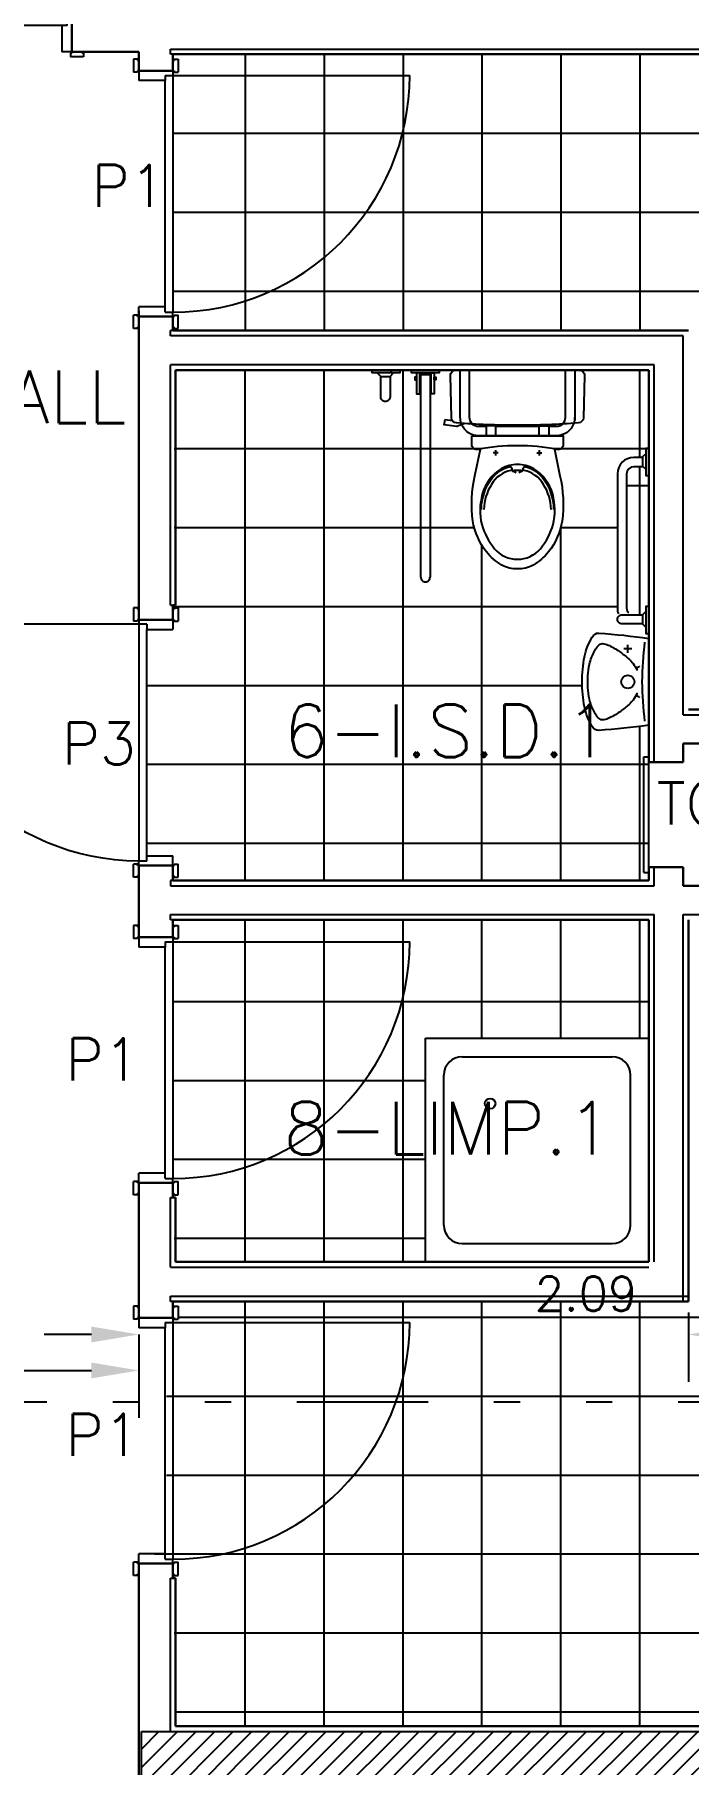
# Model space of a CAD drawing. Extents: x 19.8 to 90.6, y 5.5 to 74.
# Drawn here: x 75.67 to 78.16, y 58.79 to 65.36 of the extents above; entities that cross this region are included whole.
import ezdxf

# ---------------------------------------------------------------- set-up
doc = ezdxf.new("R2010")
doc.units = 0
doc.header["$MEASUREMENT"] = 0
for name, pattern in [('1st floor plan$0$Default', [0]), ('Default', [0]), ('Divide', [1.25, 0.5, -0.25, 0, -0.25, 0, -0.25]), ('Solid', [0])]:
    doc.linetypes.add(name, pattern=pattern)
doc.layers.get('DEFPOINTS').update_dxf_attribs({"linetype": 'Solid'})
for name, color, linetype in [('1st floor plan$0$2FIN', 7, 'Continuous'), ('1st floor plan$0$Equipment', 92, '1st floor plan$0$Default'), ('1st floor plan$0$ESTR', 92, 'Continuous'), ('1st floor plan$0$Hatch', 15, 'Continuous'), ('Dimensions (COTAS)', 212, 'Solid'), ('Sections Corte', 9, 'Solid'), ('Text O', 212, 'Default'), ('VAO', 132, 'Default'), ('Xref_Plan', 7, 'Continuous')]:
    doc.layers.add(name, color=color, linetype=linetype)
doc.layers.add('1st floor plan$0$Partitions', color=7, linetype='Continuous', lineweight=30)
doc.layers.add('PAVM', color=8, linetype='Continuous', plot=False)
doc.styles.add('Simplex', font='SIMPLEX.SHX')
doc.dimstyles.get("Standard").update_dxf_attribs({"dimtxt": 0.13, "dimasz": 0.18, "dimexe": 0.18, "dimexo": 0.0625, "dimgap": 0.09, "dimtad": 1, "dimtih": 1, "dimtoh": 1, "dimzin": 0, "dimdsep": 46, "dimtxsty": 'Simplex', "dimcen": 0.09, "dimadec": 0, "dimazin": 0, "dimtfac": 1, "dimtofl": 0, "dimtmove": 0, "dimatfit": 3, "dimfxl": 1, "dimtolj": 1, "dimtzin": 0, "dimarcsym": 0})

# ---------------------------------------------------------------- blocks, each defined once
blk = doc.blocks.new('P90-13')
at = {"color": 0}
for p, q in [((0, 0), (0, 0.9)), ((-0.0619, 0.005), (-0.0619, 0.02)), ((-0.0619, 0.02), (-0.0119, 0.02)), ((-0.0619, 0.005), (-0.0569, 0.005)), ((-0.0569, 0), (-0.0569, 0.005)), ((-0.0169, 0), (-0.0169, 0.005)), ((-0.0169, 0.005), (-0.0119, 0.005)), ((-0.0169, 0), (0, 0)), ((-0.0119, 0.005), (-0.0119, 0.02)), ((0, 0), (0.9, 0)), ((0, -0.03), (0, 0)), ((0.9619, 0.02), (0.9119, 0.02)), ((0.9119, 0.005), (0.9119, 0.02)), ((0.9169, 0.005), (0.9119, 0.005)), ((0.9169, 0), (0.9169, 0.005)), ((0.9619, 0.005), (0.9569, 0.005)), ((0.9569, 0), (0.9569, 0.005)), ((0.9619, 0.005), (0.9619, 0.02)), ((0, -0.03), (0.02, -0.03)), ((0.88, -0.03), (0.02, -0.03)), ((0.02, -0.03), (0.02, -0.13)), ((0.9, -0.03), (0.88, -0.03)), ((0.88, -0.03), (0.88, -0.13)), ((0.9169, 0), (0.9, 0)), ((0.9, -0.03), (0.9, 0)), ((-0.0569, -0.13), (-0.0569, -0.135)), ((-0.0169, -0.13), (-0.0169, -0.135)), ((-0.0169, -0.13), (0.02, -0.13)), ((0.9169, -0.13), (0.88, -0.13)), ((0.9169, -0.13), (0.9169, -0.135)), ((0.9569, -0.13), (0.9569, -0.135)), ((-0.0619, -0.135), (-0.0619, -0.15)), ((-0.0619, -0.135), (-0.0569, -0.135)), ((-0.0619, -0.15), (-0.0119, -0.15)), ((-0.0169, -0.135), (-0.0119, -0.135)), ((-0.0119, -0.135), (-0.0119, -0.15)), ((0.9169, -0.135), (0.9119, -0.135)), ((0.9119, -0.135), (0.9119, -0.15)), ((0.9619, -0.15), (0.9119, -0.15)), ((0.9619, -0.135), (0.9569, -0.135)), ((0.9619, -0.135), (0.9619, -0.15))]:
    blk.add_line(p, q, dxfattribs=at)
blk.add_arc((0, 0), 0.9, 360, 90, dxfattribs=at)
blk = doc.blocks.new('*D363')
at = {"layer": 'DEFPOINTS', "color": 0}
for p in [(78.1564, 60.5671), (76.0664, 60.484), (78.1564, 60.4212)]:
    blk.add_point(p, dxfattribs=at)
at = {"layer": 'Dimensions (COTAS)', "color": 0, "lineweight": -2}
for p, q in [((78.1564, 60.5046), (78.1564, 60.2412)), ((75.8864, 60.4212), (75.7064, 60.4212)), ((76.0664, 60.4215), (76.0664, 60.2412)), ((78.3364, 60.4212), (78.5164, 60.4212))]:
    blk.add_line(p, q, dxfattribs=at)
at = {"layer": 'Dimensions (COTAS)', "color": 0}
for points in [[(75.8864, 60.4512), (75.8864, 60.3912), (76.0664, 60.4212)], [(78.3364, 60.4512), (78.3364, 60.3912), (78.1564, 60.4212)]]:
    blk.add_solid(points, dxfattribs=at)
at = {"layer": 'Dimensions (COTAS)', "color": 0, "insert": (77.7669, 60.5762), "char_height": 0.13, "attachment_point": 5, "style": 'Simplex'}
blk.add_mtext('\\A1;2.09', dxfattribs=at)
blk = doc.blocks.new('*D370')
at = {"layer": 'DEFPOINTS', "color": 0}
for p in [(76.0664, 60.484), (74.7914, 60.2845), (76.0664, 60.2845)]:
    blk.add_point(p, dxfattribs=at)
at = {"layer": 'Dimensions (COTAS)', "color": 0, "lineweight": -2}
for p, q in [((74.7914, 60.347), (74.7914, 60.4645)), ((76.0664, 60.4215), (76.0664, 60.1045)), ((74.9714, 60.2845), (75.8864, 60.2845))]:
    blk.add_line(p, q, dxfattribs=at)
at = {"layer": 'Dimensions (COTAS)', "color": 0}
for points in [[(74.9714, 60.3145), (74.9714, 60.2545), (74.7914, 60.2845)], [(75.8864, 60.3145), (75.8864, 60.2545), (76.0664, 60.2845)]]:
    blk.add_solid(points, dxfattribs=at)
at = {"layer": 'Dimensions (COTAS)', "color": 0, "insert": (75.4289, 60.4395), "char_height": 0.13, "attachment_point": 5, "style": 'Simplex'}
blk.add_mtext('\\A1;1.28', dxfattribs=at)
blk = doc.blocks.new('*X414')
at = {"color": 0, "linetype": 'ByBlock'}
for p, q in [((-4.3644, 11.6162), (-3.8736, 12.107)), ((-4.3644, 11.6869), (-3.9443, 12.107)), ((-4.3644, 11.7576), (-4.015, 12.107)), ((-4.3644, 11.8283), (-4.0857, 12.107)), ((-4.3644, 11.8991), (-4.1565, 12.107)), ((-4.3644, 11.9698), (-4.2272, 12.107)), ((-4.3644, 12.0405), (-4.2979, 12.107)), ((-4.0529, 11.857), (-3.8029, 12.107)), ((-3.9822, 11.857), (-3.7322, 12.107)), ((-3.9115, 11.857), (-3.6615, 12.107)), ((-3.8408, 11.857), (-3.5908, 12.107)), ((-3.7701, 11.857), (-3.5201, 12.107)), ((-3.6993, 11.857), (-3.4493, 12.107)), ((-3.6286, 11.857), (-3.3786, 12.107)), ((-3.5579, 11.857), (-3.3079, 12.107)), ((-3.4872, 11.857), (-3.2372, 12.107)), ((-3.4165, 11.857), (-3.1665, 12.107)), ((-3.3458, 11.857), (-3.0958, 12.107)), ((-3.2751, 11.857), (-3.0251, 12.107)), ((-3.2044, 11.857), (-2.9544, 12.107)), ((-3.1337, 11.857), (-2.8837, 12.107)), ((-3.063, 11.857), (-2.813, 12.107)), ((-2.9922, 11.857), (-2.7422, 12.107)), ((-2.9215, 11.857), (-2.6715, 12.107)), ((-2.8508, 11.857), (-2.6008, 12.107)), ((-2.7801, 11.857), (-2.5301, 12.107)), ((-2.7094, 11.857), (-2.4594, 12.107)), ((-2.6387, 11.857), (-2.3887, 12.107)), ((-2.568, 11.857), (-2.318, 12.107)), ((-2.4973, 11.857), (-2.2473, 12.107)), ((-2.4266, 11.857), (-2.1766, 12.107)), ((-2.3558, 11.857), (-2.1058, 12.107)), ((-2.2851, 11.857), (-2.0351, 12.107)), ((-2.2144, 11.857), (-1.9644, 12.107)), ((-2.1437, 11.857), (-1.8937, 12.107)), ((-2.073, 11.857), (-1.823, 12.107)), ((-2.0023, 11.857), (-1.7523, 12.107)), ((-1.9316, 11.857), (-1.6816, 12.107)), ((-1.8609, 11.857), (-1.6109, 12.107)), ((-1.7902, 11.857), (-1.5402, 12.107)), ((-1.7195, 11.857), (-1.4695, 12.107)), ((-1.6487, 11.857), (-1.3987, 12.107)), ((-1.578, 11.857), (-1.328, 12.107)), ((-1.5073, 11.857), (-1.2573, 12.107)), ((-1.4366, 11.857), (-1.1866, 12.107)), ((-1.3659, 11.857), (-1.1159, 12.107)), ((-1.2952, 11.857), (-1.0452, 12.107)), ((-1.2245, 11.857), (-0.9745, 12.107)), ((-1.1538, 11.857), (-0.9038, 12.107)), ((-1.0831, 11.857), (-0.8331, 12.107)), ((-1.0123, 11.857), (-0.7623, 12.107)), ((-0.9416, 11.857), (-0.6916, 12.107)), ((-0.8709, 11.857), (-0.6209, 12.107)), ((-0.8002, 11.857), (-0.5502, 12.107)), ((-0.7295, 11.857), (-0.4795, 12.107)), ((-0.6588, 11.857), (-0.4088, 12.107)), ((-0.5881, 11.857), (-0.3381, 12.107)), ((-0.5174, 11.857), (-0.2674, 12.107)), ((-0.4467, 11.857), (-0.1967, 12.107)), ((-0.3759, 11.857), (-0.1259, 12.107)), ((-0.3052, 11.857), (-0.0552, 12.107)), ((-0.2345, 11.857), (0.0155, 12.107)), ((-0.1638, 11.857), (0.0862, 12.107)), ((-0.0931, 11.857), (0.1569, 12.107)), ((-0.0224, 11.857), (0.2276, 12.107)), ((0.0483, 11.857), (0.2983, 12.107)), ((0.119, 11.857), (0.369, 12.107)), ((0.1897, 11.857), (0.4397, 12.107)), ((0.2604, 11.857), (0.5104, 12.107)), ((0.3312, 11.857), (0.5812, 12.107)), ((0.4019, 11.857), (0.6519, 12.107)), ((0.4726, 11.857), (0.7226, 12.107)), ((0.5433, 11.857), (0.7933, 12.107)), ((0.614, 11.857), (0.864, 12.107)), ((0.6847, 11.857), (0.9347, 12.107)), ((0.7554, 11.857), (1.0054, 12.107)), ((0.8261, 11.857), (1.0761, 12.107)), ((0.8968, 11.857), (1.1356, 12.0958)), ((0.9676, 11.857), (1.1356, 12.025)), ((1.0383, 11.857), (1.1356, 11.9543)), ((1.109, 11.857), (1.1356, 11.8836)), ((-4.3644, 11.5455), (-4.1144, 11.7955)), ((-4.3644, 11.4748), (-4.1144, 11.7248)), ((-4.3644, 11.4041), (-4.1144, 11.6541)), ((-4.3644, 11.3334), (-4.1144, 11.5834)), ((-4.3644, 11.2627), (-4.1144, 11.5127)), ((-4.3644, 11.1919), (-4.1144, 11.4419)), ((-4.3644, 11.1212), (-4.1144, 11.3712)), ((-4.3644, 11.0505), (-4.1144, 11.3005)), ((-4.3644, 10.9798), (-4.1144, 11.2298)), ((-4.3644, 10.9091), (-4.1144, 11.1591)), ((-4.3644, 10.8384), (-4.1144, 11.0884)), ((-4.3644, 10.7677), (-4.1144, 11.0177)), ((-4.3644, 10.697), (-4.1144, 10.947)), ((-4.3644, 10.6263), (-4.1144, 10.8763)), ((-4.3644, 10.5555), (-4.1144, 10.8055)), ((-4.3644, 10.4848), (-4.1144, 10.7348)), ((-4.3615, 10.417), (-4.1144, 10.6641)), ((-4.2908, 10.417), (-4.1144, 10.5934)), ((-4.2201, 10.417), (-4.1144, 10.5227)), ((-4.1494, 10.417), (-4.1144, 10.452))]:
    blk.add_line(p, q, dxfattribs=at)
blk = doc.blocks.new('1st floor plan')
at = {"layer": '1st floor plan$0$2FIN'}
for p, q in [((76.1864, 65.3071), (81.5664, 65.3071)), ((76.1864, 65.2871), (76.1864, 65.3071)), ((76.1964, 65.2871), (76.1864, 65.2871)), ((76.1864, 64.2171), (76.1864, 64.2371)), ((76.1964, 64.2371), (76.1864, 64.2371)), ((78.1364, 64.2171), (76.1864, 64.2171)), ((78.1364, 62.7771), (78.1364, 64.2171)), ((76.1864, 63.1928), (76.1864, 64.1071)), ((78.0264, 64.1071), (76.1864, 64.1071)), ((78.0264, 62.5971), (78.0264, 64.1071)), ((76.1864, 63.1928), (76.1964, 63.1928)), ((78.1364, 62.7771), (81.5664, 62.7771)), ((76.1864, 62.1471), (76.1864, 62.1271)), ((76.1964, 62.1471), (76.1864, 62.1471)), ((78.0264, 62.1271), (78.0264, 62.1971)), ((76.1864, 62.1271), (78.0264, 62.1271)), ((76.1864, 62.0171), (78.0264, 62.0171)), ((76.1864, 61.9971), (76.1864, 62.0171)), ((78.0264, 60.6971), (78.0264, 62.0171)), ((78.1364, 62.0171), (81.5664, 62.0171)), ((78.1364, 60.5471), (78.1364, 62.0171)), ((76.1964, 61.9971), (76.1864, 61.9971)), ((76.1864, 60.9421), (76.1964, 60.9421)), ((76.1864, 60.6771), (76.1864, 60.9421)), ((76.1864, 60.6771), (78.0064, 60.6771)), ((76.1864, 60.5671), (78.1564, 60.5671)), ((76.1864, 60.5471), (76.1864, 60.5671)), ((76.1964, 60.5471), (76.1864, 60.5471)), ((76.1864, 58.9121), (76.1864, 59.4952)), ((76.1864, 59.4952), (76.1964, 59.4952))]:
    blk.add_line(p, q, dxfattribs=at)
at = {"layer": '1st floor plan$0$Equipment'}
for p, q in [((76.9734, 64.0759), (76.9866, 64.0627)), ((77.0216, 64.0627), (77.0348, 64.0759)), ((77.0264, 64.0759), (77.0264, 64.0871)), ((77.1389, 63.2996), (77.1389, 64.0704)), ((77.1389, 64.0704), (77.1739, 64.0704)), ((77.1739, 64.0704), (77.1739, 63.2996)), ((77.7239, 64.0871), (77.7239, 63.9369)), ((77.5889, 63.8721), (77.4238, 63.8721)), ((77.4234, 63.7821), (77.4234, 63.7621)), ((77.5894, 63.7821), (77.5894, 63.7621)), ((77.4334, 63.7721), (77.4134, 63.7721)), ((77.5794, 63.7721), (77.5994, 63.7721)), ((78.0064, 63.6471), (77.9213, 63.6471)), ((77.1564, 63.2821), (77.1564, 63.2821)), ((77.9952, 63.17), (77.982, 63.1569)), ((77.982, 63.1219), (77.9952, 63.1087)), ((77.941, 63.0271), (77.911, 63.0271)), ((77.926, 63.0121), (77.926, 63.0421)), ((78.0064, 63.0471), (78.006, 63.0471)), ((78.0064, 62.7471), (78.006, 62.7471)), ((77.1564, 60.6971), (77.1564, 61.5471)), ((77.1564, 61.5471), (78.0064, 61.5471)), ((77.2964, 61.4771), (77.8664, 61.4771)), ((77.2264, 60.8371), (77.2264, 61.4071)), ((77.9364, 60.8371), (77.9364, 61.4071)), ((77.2964, 60.7671), (77.8664, 60.7671))]:
    blk.add_line(p, q, dxfattribs=at)
for points in [[(77.0589, 64.0871), (77.0589, 64.0759), (76.9539, 64.0759), (76.9539, 64.0871)], [(77.2089, 64.0871), (77.2089, 64.0759), (77.1039, 64.0759), (77.1039, 64.0871)], [(77.1229, 64.0495), (77.1229, 64.0605), (77.1163, 64.0605), (77.1163, 64.0495)], [(77.135, 63.9968), (77.135, 64.0759), (77.1229, 64.0759), (77.1229, 63.9968)], [(77.1778, 63.9968), (77.1778, 64.0759), (77.1898, 64.0759), (77.1898, 63.9968)], [(77.1898, 64.0495), (77.1898, 64.0605), (77.1964, 64.0605), (77.1964, 64.0495)], [(77.4238, 63.8371), (77.4238, 63.8753), (77.3868, 63.8753), (77.3868, 63.8371)], [(77.5889, 63.8371), (77.5889, 63.8753), (77.6259, 63.8753), (77.6259, 63.8371)], [(78.0064, 63.6846), (77.9952, 63.6846), (77.9952, 63.7896), (78.0064, 63.7896)], [(78.0064, 63.0846), (77.9952, 63.0846), (77.9952, 63.1896), (78.0064, 63.1896)]]:
    blk.add_lwpolyline(points, close=True, dxfattribs=at)
for points in [[(77.0041, 63.967), (77.0041, 63.967, -0.414214), (76.9866, 63.9845), (76.9866, 64.0627), (77.0216, 64.0627), (77.0216, 63.9845, -0.414214)], [(77.2719, 64.0871), (77.7409, 64.0871, -0.421203), (77.7609, 64.0666), (77.7571, 63.9055, -0.384529), (77.7386, 63.886, -0.020097), (77.5064, 63.8771, -0.020097), (77.2741, 63.886, -0.384529), (77.2557, 63.9055), (77.2519, 64.0666, -0.421203)], [(77.3325, 63.8371), (77.6803, 63.8371), (77.6803, 63.8045, -0.472458), (77.6564, 63.7849, 0.097656), (77.3564, 63.7849, -0.472458), (77.3325, 63.8045)], [(77.5064, 63.3681, 0.221073), (77.5937, 63.4079, 0.102493), (77.6424, 63.5001, 0.121565), (77.6404, 63.6151, 0.187395), (77.5684, 63.7121, 0.126952), (77.5064, 63.7281, 0.126952), (77.4444, 63.7121, 0.187395), (77.3724, 63.6151, 0.121565), (77.3704, 63.5001, 0.102493), (77.419, 63.4079, 0.221073)], [(77.8863, 63.1394), (77.8863, 63.1394, -0.414214), (77.9038, 63.1569), (77.982, 63.1569), (77.982, 63.1219), (77.9038, 63.1219, -0.414214)], [(78.006, 63.0671), (78.006, 62.7371, -0.016849), (77.816, 62.7171, -0.301008), (77.791, 62.7321, -0.09294), (77.761, 62.8071, -0.037829), (77.7518, 62.9021, -0.037829), (77.761, 62.9971, -0.09294), (77.791, 63.0721, -0.301008), (77.816, 63.0871, -0.016849)], [(77.926, 62.8771, -1), (77.926, 62.9271, -1)]]:
    blk.add_lwpolyline(points, format="xyb", close=True, dxfattribs=at)
for points in [[(77.2926, 63.8846, -0.081906), (77.2889, 63.9071), (77.2889, 64.0871)], [(77.3346, 63.8819, -0.203745), (77.3239, 63.9071), (77.3239, 64.0871)], [(77.6782, 63.8819, 0.203745), (77.6889, 63.9071), (77.6889, 64.0871)], [(77.7239, 63.9369), (77.7239, 63.8971), (77.7239, 63.9071, -0.081902), (77.7202, 63.8846)], [(77.2945, 63.8795, -0.019656), (77.2926, 63.8846)], [(77.7202, 63.8846, -0.32142), (77.6539, 63.8371), (77.3589, 63.8371, -0.300027), (77.2945, 63.8795)], [(77.3868, 63.8721), (77.3589, 63.8721, -0.194092), (77.3346, 63.8819)], [(77.6803, 63.8841, -0.216674), (77.6539, 63.8721), (77.6259, 63.8721)], [(77.6471, 63.7866), (77.6679, 63.6855, -0.088113), (77.6763, 63.513, -0.124068), (77.6246, 63.3958, -0.086475), (77.5658, 63.3456, -0.130408), (77.5064, 63.3311, -0.130408), (77.447, 63.3456, -0.086475), (77.3881, 63.3958, -0.124068), (77.3365, 63.513, -0.088113), (77.3448, 63.6855), (77.3656, 63.7866)], [(77.3694, 63.5571, -0.136377), (77.3974, 63.6581, -0.205105), (77.4784, 63.7201, -0.668461), (77.4814, 63.7057, 0.213245), (77.4074, 63.6521, 0.134007), (77.3784, 63.5571)], [(77.6344, 63.5571, 0.134007), (77.6054, 63.6521, 0.213245), (77.5314, 63.7057, -0.668461), (77.5344, 63.7201, -0.205105), (77.6154, 63.6581, -0.136377), (77.6434, 63.5571)], [(77.982, 63.7546), (77.9488, 63.7546, 0.414213), (77.8863, 63.6921), (77.8863, 63.1821, 0.088469), (77.8902, 63.1605)], [(77.982, 63.7196), (77.9488, 63.7196, 0.414211), (77.9213, 63.6921), (77.9213, 63.1821, 0.185832), (77.9284, 63.1636)], [(77.5014, 63.6961), (77.4906, 63.7013, -0.801198), (77.4894, 63.7051, -0.05862), (77.5064, 63.7071, -0.05862), (77.5234, 63.7051, -0.801198), (77.5222, 63.7013), (77.5114, 63.6961)], [(77.971, 62.8421, 0.295138), (77.956, 62.8471), (77.9613, 62.8572, -0.056664), (77.9462, 62.8326, -0.044791), (77.9309, 62.8163, -0.024787), (77.8994, 62.7909, -0.020889), (77.8785, 62.777, -0.020404), (77.856, 62.7646, -0.063351), (77.8352, 62.7573, -0.133874), (77.8246, 62.7579, -0.159548), (77.8099, 62.7688, -0.061401), (77.7878, 62.8099, -0.043909), (77.7803, 62.8356, -0.026479), (77.774, 62.8796), (77.7736, 62.9021), (77.774, 62.9246, -0.026479), (77.7803, 62.9686, -0.043909), (77.7878, 62.9943, -0.061401), (77.8099, 63.0354, -0.159548), (77.8246, 63.0463, -0.133874), (77.8352, 63.0469, -0.063351), (77.856, 63.0396, -0.020404), (77.8785, 63.0272, -0.020889), (77.8994, 63.0133, -0.024787), (77.9309, 62.9879, -0.044791), (77.9462, 62.9715, -0.056664), (77.9613, 62.947), (77.956, 62.9571, 0.295138), (77.971, 62.9621)], [(77.991, 62.7521, -0.02486), (77.981, 62.9021, -0.02486), (77.991, 63.0521)]]:
    blk.add_lwpolyline(points, format="xyb", dxfattribs=at)
for points in [[(77.3059, 63.8837), (77.2757, 63.8726), (77.2281, 63.8793), (77.2309, 63.8991), (77.2589, 63.8951)], [(77.9952, 63.77), (77.982, 63.7569), (77.982, 63.7219), (77.9952, 63.7087)]]:
    blk.add_lwpolyline(points, dxfattribs=at)
blk.add_circle((77.4024, 61.2988), 0.02, dxfattribs=at)
for centre, radius, start, end in [((77.1564, 63.2996), 0.0175, 179.99996, 270.00004), ((77.1564, 63.2996), 0.0175, 269.99933, 359.99942), ((77.2964, 61.4071), 0.07, 90, 180), ((77.8664, 61.4071), 0.07, 360, 90), ((77.2964, 60.8371), 0.07, 180, 270), ((77.8664, 60.8371), 0.07, 270, 360)]:
    blk.add_arc(centre, radius, start, end, dxfattribs=at)
at = {"layer": '1st floor plan$0$ESTR'}
for p, q in [((76.0764, 58.9121), (81.8264, 58.9121)), ((76.0764, 57.2221), (76.0764, 58.9121))]:
    blk.add_line(p, q, dxfattribs=at)
at = {"layer": '1st floor plan$0$Partitions'}
for p, q in [((75.8112, 65.4271), (75.8112, 65.2971)), ((75.8112, 65.2971), (76.0664, 65.2971)), ((76.0664, 65.224), (76.0664, 65.2971)), ((76.1964, 65.224), (76.0664, 65.224)), ((76.1964, 65.2871), (81.5464, 65.2871)), ((76.1964, 65.224), (76.1964, 65.2871)), ((76.0664, 63.1378), (76.0664, 64.3121)), ((76.0664, 64.2902), (76.1964, 64.2902)), ((76.1964, 64.2902), (76.1964, 64.2371)), ((78.1564, 64.2371), (76.1964, 64.2371)), ((76.2064, 63.1928), (76.2064, 64.0871)), ((78.0064, 64.0871), (76.2064, 64.0871)), ((78.0064, 62.5971), (78.0064, 64.0871)), ((76.1964, 63.1378), (76.1964, 63.1928)), ((76.1964, 63.1928), (76.2064, 63.1928)), ((76.0664, 63.1378), (76.1964, 63.1378)), ((78.1564, 62.7971), (81.5464, 62.7971)), ((78.1364, 62.6671), (81.5664, 62.6671)), ((78.1364, 62.5971), (78.1364, 62.6671)), ((78.0064, 62.5971), (78.1364, 62.5971)), ((76.0664, 61.9309), (76.0664, 62.204)), ((76.0664, 62.204), (76.1964, 62.204)), ((76.1964, 62.204), (76.1964, 62.1471)), ((76.1964, 62.1471), (78.0064, 62.1471)), ((78.0064, 62.1971), (78.1364, 62.1971)), ((78.0064, 62.1471), (78.0064, 62.1971)), ((78.1364, 62.1271), (78.1364, 62.1971)), ((78.1364, 62.1271), (81.5664, 62.1271)), ((76.1964, 61.9971), (78.0064, 61.9971)), ((76.1964, 61.9309), (76.1964, 61.9971)), ((78.0064, 60.6971), (78.0064, 61.9971)), ((78.1564, 60.5471), (78.1564, 61.9971)), ((76.0664, 61.9309), (76.1964, 61.9309)), ((76.0664, 60.484), (76.0664, 60.9971)), ((76.0664, 60.9971), (76.1964, 60.9971)), ((76.1964, 60.9971), (76.1964, 60.9421)), ((76.1964, 60.9421), (76.2064, 60.9421)), ((76.2064, 60.6971), (76.2064, 60.9421)), ((76.2064, 60.6971), (78.0064, 60.6971)), ((76.1964, 60.5471), (78.1564, 60.5471)), ((76.1964, 60.484), (76.1964, 60.5471)), ((76.1964, 60.484), (76.0664, 60.484)), ((76.0664, 57.7871), (76.0664, 59.5502)), ((76.0664, 59.5502), (76.1964, 59.5502)), ((76.1964, 59.4952), (76.1964, 59.5502)), ((76.1964, 59.4952), (76.2064, 59.4952)), ((76.2064, 58.9321), (76.2064, 59.4952)), ((76.2064, 58.9321), (81.5464, 58.9321))]:
    blk.add_line(p, q, dxfattribs=at)
at = {"layer": '1st floor plan$0$Hatch', "linetype": 'ByBlock'}
blk.add_blockref('*X414', (80.4408, 46.8051), dxfattribs=at)

msp = doc.modelspace()

# ---------------------------------------------------------------- linework, layer by layer
at = {"layer": 'PAVM'}
for p, q in [((76.4714, 65.2871), (76.4714, 64.2371)), ((76.7714, 65.2871), (76.7714, 64.2371)), ((77.0714, 65.2871), (77.0714, 64.2371)), ((77.3714, 65.2871), (77.3714, 64.2371)), ((77.6714, 65.2871), (77.6714, 64.2371)), ((77.9714, 65.2871), (77.9714, 64.2371)), ((76.1964, 64.9871), (81.5464, 64.9871)), ((76.1964, 64.6871), (81.5464, 64.6871)), ((76.1964, 64.3871), (81.5464, 64.3871)), ((76.4714, 62.1471), (76.4714, 64.0871)), ((76.7714, 62.1471), (76.7714, 64.0871)), ((77.0714, 62.1471), (77.0714, 64.0871)), ((77.9714, 63.7546), (77.9714, 64.0871)), ((77.3682, 63.7871), (76.2014, 63.7871)), ((78.0064, 63.7871), (77.6446, 63.7871)), ((77.9714, 63.1569), (77.9714, 63.7196)), ((77.3423, 63.4871), (76.2014, 63.4871)), ((77.8863, 63.4871), (77.6705, 63.4871)), ((77.6714, 62.1471), (77.6714, 63.4904)), ((77.3714, 62.1471), (77.3714, 63.42)), ((77.8863, 63.1871), (76.2014, 63.1871)), ((77.7523, 62.8871), (76.0964, 62.8871)), ((77.9714, 62.1471), (77.9714, 62.7325)), ((78.0064, 62.5871), (76.0964, 62.5871)), ((78.0064, 62.2871), (76.0964, 62.2871)), ((76.4714, 60.6971), (76.4714, 61.9971)), ((76.7714, 60.6971), (76.7714, 61.9971)), ((77.0714, 60.6971), (77.0714, 61.9971)), ((77.3714, 61.5471), (77.3714, 61.9971)), ((77.6714, 61.5471), (77.6714, 61.9971)), ((77.9714, 61.5471), (77.9714, 61.9971)), ((76.1964, 61.6871), (78.0064, 61.6871)), ((76.1964, 61.3871), (77.1564, 61.3871)), ((76.1964, 61.0871), (77.1564, 61.0871)), ((76.2014, 60.7871), (77.1564, 60.7871)), ((76.4714, 58.9371), (76.4714, 60.5471)), ((76.7714, 58.9371), (76.7714, 60.5471)), ((77.0714, 58.9371), (77.0714, 60.5471)), ((77.3714, 58.9371), (77.3714, 60.5471)), ((77.6714, 58.9371), (77.6714, 60.5471)), ((77.9714, 58.9371), (77.9714, 60.5471)), ((76.2164, 60.4871), (81.5264, 60.4871)), ((76.1714, 60.1871), (81.5264, 60.1871)), ((76.1714, 59.8871), (81.5264, 59.8871)), ((76.1264, 59.5871), (81.5264, 59.5871)), ((76.2014, 59.2871), (78.2264, 59.2871)), ((76.2064, 58.9871), (78.2264, 58.9871))]:
    msp.add_line(p, q, dxfattribs=at)
at = {"layer": 'Sections Corte', "linetype": 'Divide'}
msp.add_line((70.867, 60.165), (83.0126, 60.165), dxfattribs=at)
at = {"layer": 'VAO'}
for p, q in [((77.9864, 62.1771), (77.9864, 62.6171)), ((77.9864, 62.6171), (78.0064, 62.6171)), ((78.0064, 62.1971), (78.0064, 62.5971)), ((77.9864, 62.1771), (78.0064, 62.1771))]:
    msp.add_line(p, q, dxfattribs=at)

# ---------------------------------------------------------------- block references
msp.add_blockref('P90-13', (74.8943, 65.4271), dxfattribs=at)
at = {"layer": 'VAO', "rotation": 270}
for p in [(76.1964, 65.2071), (76.1964, 61.914), (76.1964, 60.4671)]:
    msp.add_blockref('P90-13', p, dxfattribs=at)
at = {"layer": 'VAO', "xscale": -1, "rotation": 90}
msp.add_blockref('P90-13', (76.0664, 63.1209), dxfattribs=at)
at = {"layer": 'Xref_Plan'}
msp.add_blockref('1st floor plan', (0, 0), dxfattribs=at)

# ---------------------------------------------------------------- texts
at = {"layer": 'Text O', "style": 'Simplex'}
for s, p in [('P1', (75.8874, 64.707)), ('P3', (75.7743, 62.5878)), ('TC', (78.0362, 62.3594)), ('P1', (75.7885, 61.3869)), ('P1', (75.7885, 59.9599))]:
    msp.add_text(s, height=0.16, dxfattribs=at).set_placement(p)
at = {"layer": 'Text O', "color": 7, "style": 'Simplex'}
for s, p in [('9-HALL', (74.9909, 63.8855)), ('6-I.S.D.1', (76.6164, 62.616)), ('8-LIMP.1', (76.6164, 61.1054))]:
    msp.add_text(s, height=0.2, dxfattribs=at).set_placement(p)

# ---------------------------------------------------------------- dimensions: what is measured, and where the dimension line sits
at = {"layer": 'Dimensions (COTAS)'}
dim = msp.add_linear_dim(base=(78.1564, 60.4212), p1=(76.0664, 60.484), p2=(78.1564, 60.5671), angle=0, dimstyle='Standard', dxfattribs=at)
dim.commit()
dim.dimension.update_dxf_attribs({"geometry": '*D363', "text_midpoint": (77.7669, 60.4212), "dimtype": 160})
dim = msp.add_linear_dim(base=(76.066378, 60.284518), p1=(74.791379, 60.284518), p2=(76.066378, 60.484005), angle=0, dimstyle='Standard', dxfattribs=at)
dim.commit()
dim.dimension.update_dxf_attribs({"geometry": '*D370', "text_midpoint": (75.428878, 60.439518)})

doc.saveas('drawing.dxf')
